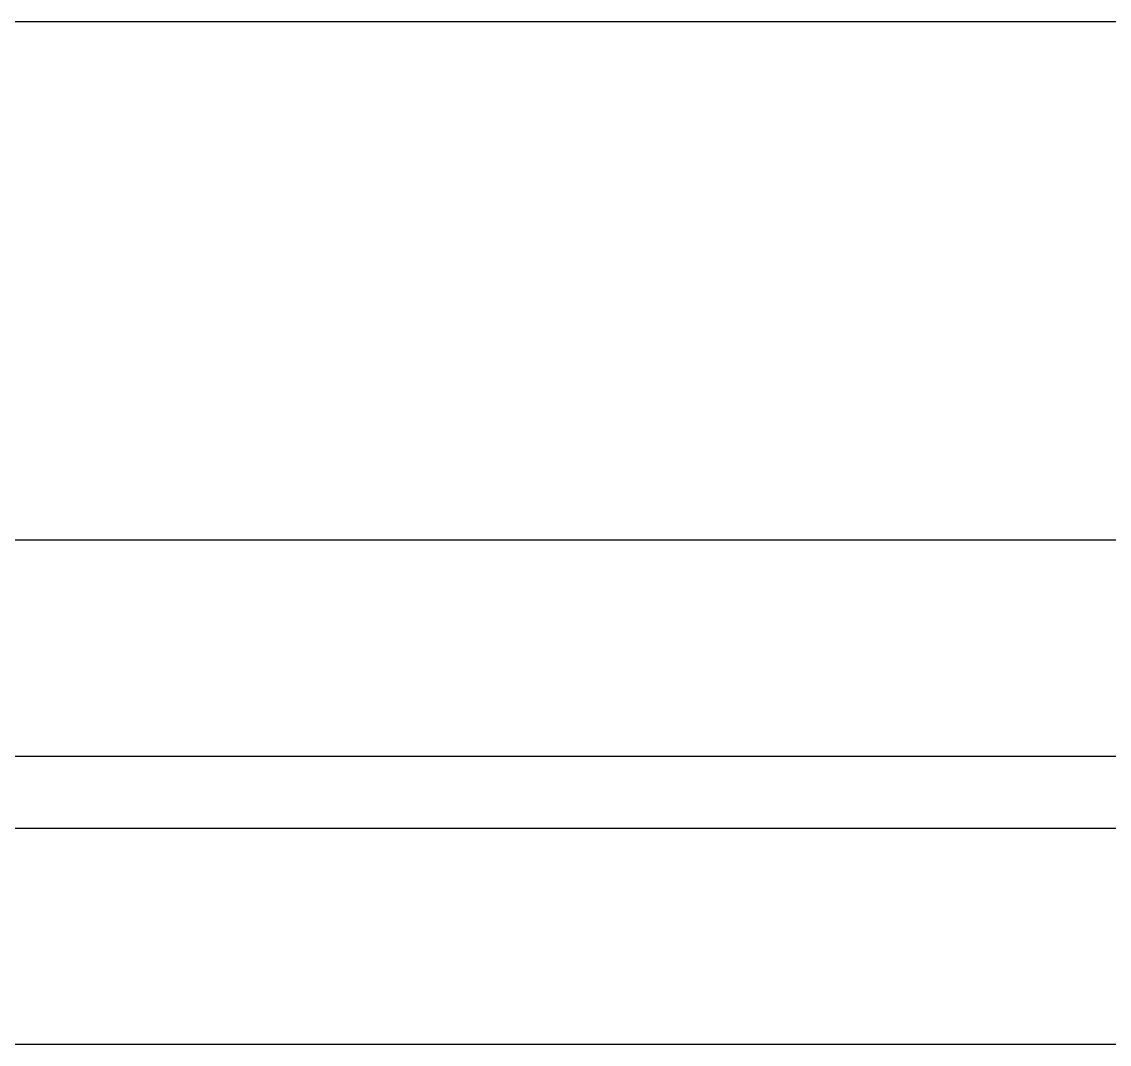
# Model space of a CAD drawing. Header units: millimetres. Extents: x 4455189 to 4808172, y 18512388 to 19204582.
# Drawn here: x 4780986 to 4781665, y 18525995 to 18526634 of the extents above; entities that cross this region are included whole.
import ezdxf

# ---------------------------------------------------------------- set-up
doc = ezdxf.new("R2010")
doc.units = ezdxf.units.MM
doc.header["$LTSCALE"] = 1000
doc.header["$MEASUREMENT"] = 0
doc.layers.add('WINDOW', color=140, linetype='Continuous')

# ---------------------------------------------------------------- blocks, each defined once
blk = doc.blocks.new('A$C5D7C7B29')
at = {"color": 3}
blk.add_line((13458.1, 9769.8), (1307.3, 9769.8), dxfattribs=at)
at = {"layer": 'WINDOW'}
for p, q in [((9070.8, 9122.9), (13415.8, 9122.9)), ((9250.8, 8852.9), (13458.1, 8852.9)), ((9250.8, 8762.9), (13458.1, 8762.9)), ((9070.8, 8492.9), (13458.1, 8492.9))]:
    blk.add_line(p, q, dxfattribs=at)

msp = doc.modelspace()

# ---------------------------------------------------------------- block references
at = {"xscale": 0.5, "yscale": 0.5, "zscale": 0.5}
msp.add_blockref('A$C5D7C7B29', (4775907.62, 18521748.89), dxfattribs=at)

doc.saveas('drawing.dxf')
